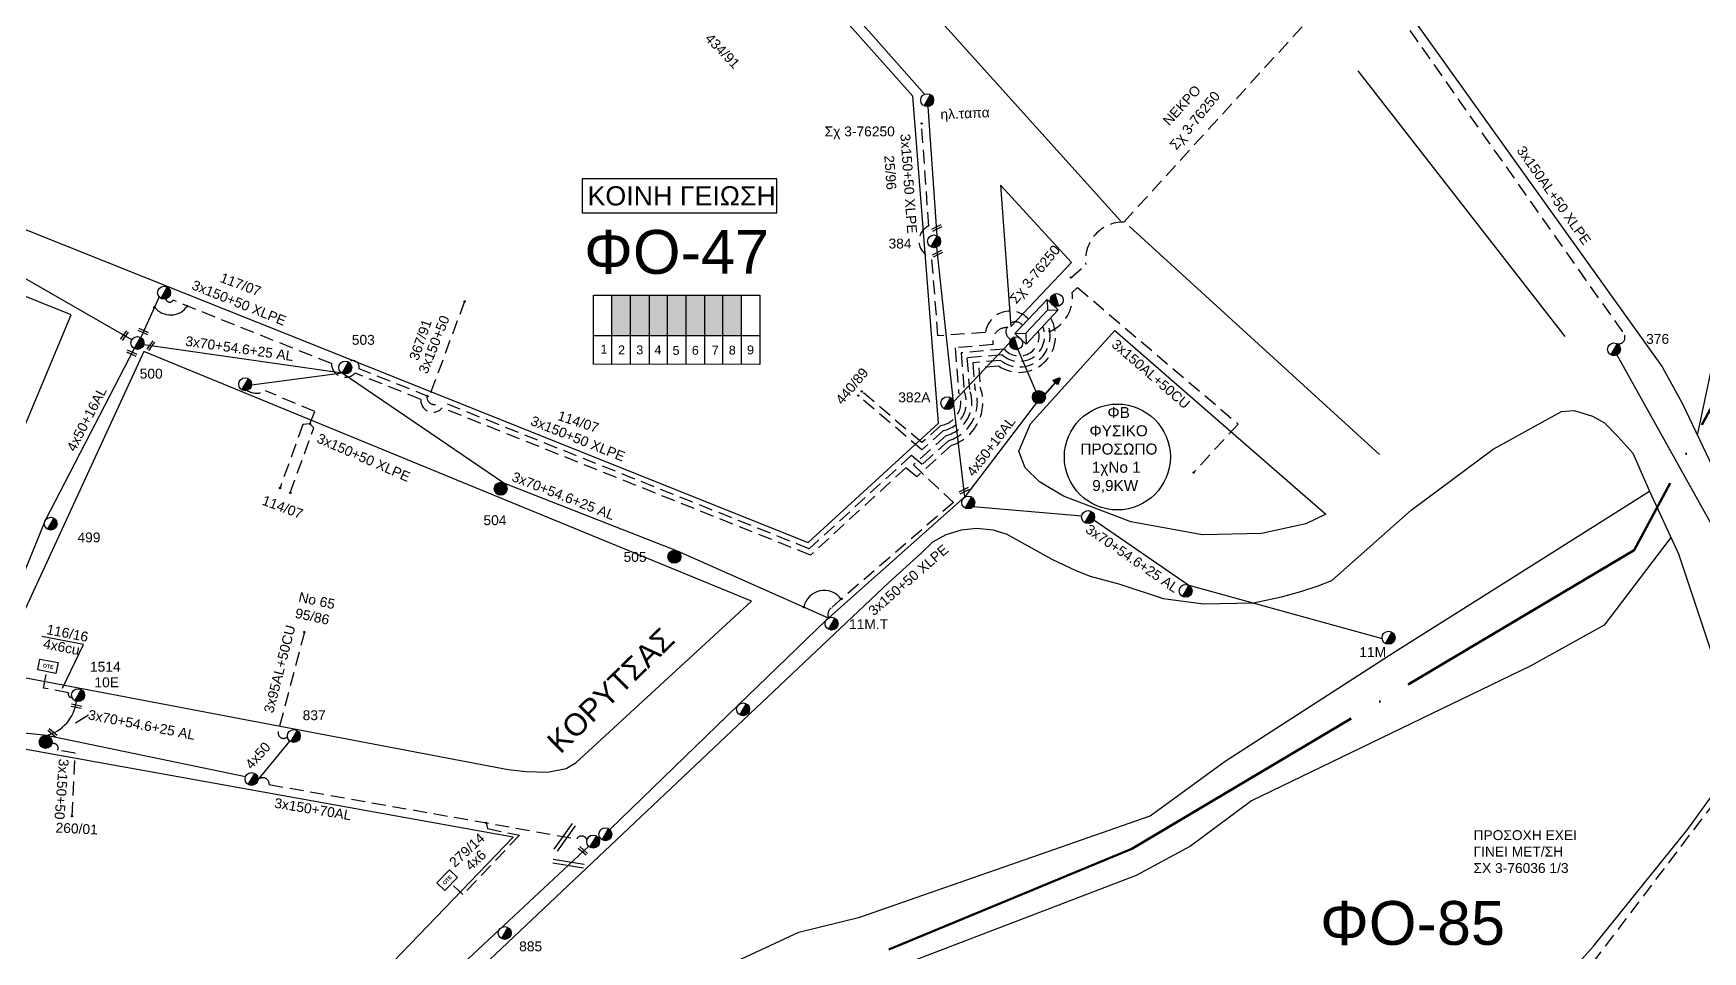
# Model space of a CAD drawing. Header units: millimetres. Extents: x 1020 to 3238, y 796 to 1818.
# Drawn here: x 2465.3 to 2769.9, y 1476.2 to 1643.8 of the extents above; entities that cross this region are included whole.
import ezdxf
from ezdxf.enums import TextEntityAlignment as Align

# ---------------------------------------------------------------- set-up
doc = ezdxf.new("R2010")
doc.units = ezdxf.units.MM
doc.linetypes.add('ACAD_ISO04W100', pattern=[30, 24, -3, 0, -3])
doc.linetypes.add('DASHED', pattern=[19.05, 12.7, -6.35])
for name, color, linetype, lineweight in [('3x150+50', 7, 'Continuous', 30), ('3x150+50 XLPE', 7, 'SYN_LINE', 30), ('3x150+70AL', 7, 'DASHED', 30), ('3x150AL+50CU', 7, 'Continuous', 30), ('3x70+54.6+25 AL', 7, 'SYN_LINE', 30), ('3x95AL+50CU', 7, 'Continuous', 30), ('4x120+25 AL', 7, 'SYN_LINE', 30), ('4x50', 7, 'Continuous', 30), ('4x50+16AL', 7, 'Continuous', 30), ('4x6', 7, 'SYN_LINE', 30), ('Υπόβαθρο ΔΕΗ', 7, 'Continuous', 30)]:
    doc.layers.add(name, color=color, linetype=linetype, lineweight=lineweight)
for name, color, linetype in [('Pillar OTE', 7, 'Continuous'), ('text οδών', 7, 'Continuous'), ('text_kalodion', 7, 'Continuous'), ('Άγνωστα', 7, 'Continuous'), ('ΑΓΝΩΣΤΟ ΕΝΑΕΡΙΟ ΚΑΛΩΔΙΟ', 7, 'Continuous'), ('Επίτονοι', 7, 'Continuous'), ('Επιγραφές - Σχήματα', 7, 'Continuous'), ('Καλώδια ΧΤ   3x150AL+50CU', 7, 'DASHED'), ('Καλώδια ΧΤ   3x150AL+50XLPE', 7, 'DASHED'), ('Μηχανική τομή', 7, 'Continuous'), ('ΝΕΚΡΟ', 7, 'DASHED'), ('Στύλος Ξύλινος', 7, 'Continuous'), ('Στύλος Ξύλινος @ 1', 7, 'Continuous'), ('Στύλος ΦΜ', 7, 'Continuous'), ('Στύλος ΦΜ @ 1', 7, 'Continuous'), ('Συνδέσεις', 7, 'Continuous'), ('Συνεστραμμένα ΧΤ   3x70+54.6+25 AL', 7, 'SYN_LINE'), ('Τομή', 7, 'Continuous'), ('Υποσταθμός εναέριος 2 στύλων', 7, 'Continuous'), ('Υποσταθμός πόλεως', 7, 'Continuous'), ('Υπόγεια καλώδια Παροχών ΧΤ   4x50AL', 7, 'DASHED'), ('Υπόγεια καλώδια Παροχών ΧΤ   4x6', 7, 'DASHED')]:
    doc.layers.add(name, color=color, linetype=linetype)
doc.styles.add('arial', font='arial.ttf')
doc.styles.get("Standard").update_dxf_attribs({"font": 'arial.ttf'})
doc.linetypes.add('PRANES_1r', pattern='A,0.5,[137,SPECLINE.shx,S=1,R=180,X=0,Y=0],0.5', length=1)
doc.linetypes.add('SYN_LINE', pattern='A,0.5,-0.0001,["/\\/\\/\\/",Standard,S=0.1,R=0,X=0,Y=-0.05],-0.25', length=0.7501)
doc.dimstyles.new('ISO-25', dxfattribs={"dimtxt": 2.5, "dimasz": 2.5, "dimexe": 1.25, "dimexo": 0.625, "dimtad": 1, "dimtxsty": 'Standard', "dimcen": 2.5, "dimadec": 0, "dimazin": 0, "dimtfac": 1, "dimtmove": 0, "dimatfit": 3, "dimfxl": 1, "dimarcsym": 0})

# ---------------------------------------------------------------- blocks, each defined once
blk = doc.blocks.new('ΥΠΑΡΧΩΝ ΤΣΙΜΕΝΤΕΝΙΟΣ ΣΤΥΛΟΣ')
at = {"layer": 'Στύλος ΦΜ'}
blk.add_hatch(color=7, dxfattribs=at).paths.add_polyline_path([(-1.29, -2.28, 0.574793), (2.62, 0, 0.268822), (1.3, 2.27)])
at = {"layer": 'Στύλος ΦΜ', "color": 7}
blk.add_line((-1.29, -2.28), (1.3, 2.27), dxfattribs=at)
blk.add_circle((0, 0), 2.62, dxfattribs=at)
at = {"layer": 'Στύλος ΦΜ', "flags": 4}
for tag, p in [('ΤΥΠΟΣ', (-4.91, 3.03)), ('ΑΡΙΘΜΟΣ', (-4.68, 8.05))]:
    blk.add_attdef(tag, p, '', height=4, dxfattribs=at)
blk = doc.blocks.new('ΥΠΑΡΧΩΝ ΞΥΛΙΝΟΣ ΣΤΥΛΟΣ')
at = {"layer": 'Στύλος Ξύλινος'}
h = blk.add_hatch(color=7, dxfattribs=at)
h.paths.add_polyline_path([(-2.62, 0, 0.270008), (-1.29, -2.28), (1.3, 2.27, 0.576266)])
h.paths.add_polyline_path([(-1.29, -2.28, 0.574793), (2.62, 0, 0.268822), (1.3, 2.27)])
at = {"layer": 'Στύλος Ξύλινος', "color": 7}
blk.add_line((-1.29, -2.28), (1.3, 2.27), dxfattribs=at)
blk.add_circle((0, 0), 2.62, dxfattribs=at)
at = {"layer": 'Στύλος Ξύλινος', "flags": 4}
for tag, p in [('ΑΡΙΘΜΟΣ', (-4.91, 8.6)), ('ΤΥΠΟΣ', (-4.85, 3.39))]:
    blk.add_attdef(tag, p, '', height=4, dxfattribs=at)
blk = doc.blocks.new('ΥΠΟΣΤΑΘΜΟΣ ΕΝΑΕΡΙΟΣ ΕΠΙ 2 ΣΤΥΛΩΝ')
at = {"layer": 'Υποσταθμός εναέριος 2 στύλων', "linetype": 'Continuous'}
for points in [[(-11.97, -2.11, 0.574793), (-8.45, -0.07, 0.268822), (-9.64, 1.98)], [(9.68, -2.15, 0.574793), (13.19, -0.1, 0.268822), (12.01, 1.95)]]:
    blk.add_hatch(color=256, dxfattribs=at).paths.add_polyline_path(points)
for p, q in [((-11.97, -2.11), (-9.64, 1.98)), ((9.68, -2.15), (12.01, 1.95))]:
    blk.add_line(p, q, dxfattribs=at)
for centre in [(-10.81, -0.07), (10.84, -0.1)]:
    blk.add_circle(centre, 2.36, dxfattribs=at)
at = {"layer": 'Υποσταθμός πόλεως', "linetype": 'Continuous', "ltscale": 40}
blk.add_lwpolyline([(-8.57, 2.82), (8.57, 2.82), (8.57, -2.82), (-8.57, -2.82)], close=True, dxfattribs=at)
for points in [[(-5.75, 0), (-8.57, 2.82)], [(-8.57, -2.82), (-5.75, 0)], [(-5.75, 0), (5.75, 0)], [(5.75, 0), (8.57, 2.82)], [(8.57, -2.82), (5.75, 0)]]:
    blk.add_lwpolyline(points, dxfattribs=at)
at = {"layer": 'Υποσταθμός εναέριος 2 στύλων', "ltscale": 40, "flags": 1}
for tag, p in [('ΜΕΤΑΣΧΗΜΑΤΙΣΜΟΣ', (14.09, 2.51)), ('ΙΣΧΥΣ', (14.07, -0.28)), ('ΑΡΙΘΜΟΣ', (14.19, -3))]:
    blk.add_attdef(tag, p, '', height=1.8, dxfattribs=at)
blk = doc.blocks.new('_ΣΥΝΔΕΣΗ')
at = {"layer": 'Συνδέσεις', "linetype": 'SYN_LINE', "ltscale": 40}
blk.add_hatch(color=256, dxfattribs=at).paths.add_polyline_path([(0.5, 0, 1), (-0.5, 0, 1)])
at = {"layer": 'Συνδέσεις'}
blk.add_circle((0, 0), 0.5, dxfattribs=at)
blk = doc.blocks.new('ΕΠΙΤΟΝΟΣ')
at = {"layer": 'Επίτονοι', "lineweight": 40, "ltscale": 40}
blk.add_hatch(color=256, dxfattribs=at).paths.add_polyline_path([(-1.13, 6.47), (0, 9.1), (1.13, 6.47)])
for p, q in [((-1.13, 6.47), (0, 9.1)), ((0, 9.1), (1.13, 6.47)), ((1.13, 6.47), (-1.13, 6.47)), ((-1.13, 6.47), (0, 6.47)), ((0, 6.47), (0, 0))]:
    blk.add_line(p, q, dxfattribs=at)
blk = doc.blocks.new('ΜΗΧΑΝΙΚΗ ΤΟΜΗ')
at = {"layer": 'Μηχανική τομή', "ltscale": 40}
for p, q in [((-1.9, 0.8), (5.7, 0.8)), ((-1.9, -0.8), (5.7, -0.8))]:
    blk.add_line(p, q, dxfattribs=at)
blk = doc.blocks.new('ΤΟΜΗ')
at = {"layer": 'Τομή', "ltscale": 40}
for p, q in [((-5.7, 0), (17.1, 0)), ((-5.7, -2.8), (17.1, -2.8))]:
    blk.add_line(p, q, dxfattribs=at)
blk = doc.blocks.new('A$C01BB34F8')
at = {"layer": 'Άγνωστα', "color": 7}
note = blk.add_mtext_dynamic_manual_height_columns('ηλ.ταπα\\P', width=1.8, gutter_width=12.5, heights=[0.0453, 0], dxfattribs=dict(at, insert=(0.37, 2.43), char_height=1.8, attachment_point=1, rotation=2.4309))
for column, words in zip(note.columns.linked_columns, ['\\P']):
    column.text = words
blk = doc.blocks.new('PILLAR ΟΤΕ')
at = {"layer": 'Pillar OTE', "ltscale": 40}
blk.add_lwpolyline([(-3.31, 2.02), (3.39, 2.02), (3.39, -1.99), (-3.31, -1.99)], close=True, dxfattribs=at)
at = {"layer": 'Pillar OTE', "insert": (-1.81, 0.71), "char_height": 1.3575, "width": 109.961, "attachment_point": 1}
blk.add_mtext('{\\fArial|b1|i0|c161|p34;OTE}', dxfattribs=at)

msp = doc.modelspace()

# ---------------------------------------------------------------- hatches: boundary and pattern name
at = {"layer": 'Καλώδια ΧΤ   3x150AL+50CU', "linetype": 'DASHED', "lineweight": -3, "ltscale": 0.2}
h = msp.add_hatch(color=30, dxfattribs=at)
h.dxf.hatch_style = 1
h.paths.add_polyline_path([(2574.27, 1596.06), (2570.83, 1596.06), (2570.83, 1588.7), (2574.27, 1588.7)])
h = msp.add_hatch(color=1, dxfattribs=at)
h.dxf.hatch_style = 1
h.paths.add_polyline_path([(2574.27, 1588.7), (2577.71, 1588.69), (2577.71, 1596.06), (2574.27, 1596.06)])
h = msp.add_hatch(color=5, dxfattribs=at)
h.dxf.hatch_style = 1
h.paths.add_polyline_path([(2581.01, 1596.06), (2577.71, 1596.06), (2577.71, 1588.69), (2581, 1588.69)])
h = msp.add_hatch(color=85, dxfattribs=at)
h.dxf.hatch_style = 1
h.paths.add_polyline_path([(2581, 1588.69), (2584.39, 1588.69), (2584.39, 1596.06), (2581.01, 1596.06)])
h = msp.add_hatch(color=6, dxfattribs=at)
h.dxf.hatch_style = 1
h.paths.add_polyline_path([(2584.39, 1588.69), (2587.79, 1588.68), (2587.79, 1596.06), (2584.39, 1596.06)])
h = msp.add_hatch(color=133, dxfattribs=at)
h.dxf.hatch_style = 1
h.paths.add_polyline_path([(2587.73, 1588.69), (2591.12, 1588.68), (2591.12, 1596.06), (2587.73, 1596.06)])
h = msp.add_hatch(color=173, dxfattribs=at)
h.dxf.hatch_style = 1
h.paths.add_polyline_path([(2591.06, 1588.69), (2594.46, 1588.69), (2594.46, 1596.06), (2591.07, 1596.06)])

# ---------------------------------------------------------------- linework, layer by layer
at = {"lineweight": -3, "ltscale": 0.2}
msp.add_circle((2663.08, 1566.5), 9.67, dxfattribs=at)
at = {"layer": '3x150+50', "color": 1, "linetype": 'DASHED', "lineweight": -3, "ltscale": 0.2}
msp.add_lwpolyline([(2472.35, 1500.95), (2472.9, 1512.46), (2469.76, 1513.02, 0.623213), (2468.67, 1514.19, -14.316888)], format="xyb", dxfattribs=at)
at = {"layer": '3x150+50 XLPE', "color": 30, "linetype": 'DASHED', "lineweight": -3, "ltscale": 0.2}
for points in [[(2716.99, 1651.48, -0.269058), (2714.23, 1647.45), (2755.49, 1588.97, -0.68838), (2754.28, 1587.16, -1.344484)], [(2643.63, 1587.93, -1.212825), (2645.8, 1590.52, 12.432422)]]:
    msp.add_lwpolyline(points, format="xyb", dxfattribs=at)
at = {"layer": '3x150+50 XLPE', "color": 173, "linetype": 'DASHED', "lineweight": -3, "ltscale": 0.2}
msp.add_lwpolyline([(2646.88, 1591.66, 0.632681), (2639.01, 1589.23, 1.154151), (2639.01, 1589.23), (2630.35, 1588.61), (2629.22, 1603, -0.733629), (2628.67, 1608.64), (2627.35, 1627.36)], format="xyb", dxfattribs=at)
at = {"layer": '3x150+50 XLPE', "color": 85, "linetype": 'DASHED', "lineweight": -3, "ltscale": 0.2}
for points in [[(2543.98, 1594.89), (2537.47, 1577.5), (2524.72, 1582.6, 0.695558), (2522.79, 1583.85)], [(2650.2, 1591.09, -0.798367), (2641.76, 1584.12), (2636.72, 1583.68), (2637.07, 1579.05, -0.434794), (2632.32, 1569.52), (2627.45, 1565.15), (2625.5, 1566.81), (2606.86, 1549.75), (2539.64, 1576.63, -0.774102), (2537.1, 1577.65)], [(2515.75, 1572.55), (2516.62, 1574.81), (2507.65, 1578.57, -0.270203), (2504.31, 1578.65, -16.525525)]]:
    msp.add_lwpolyline(points, format="xyb", dxfattribs=at)
at = {"layer": '3x150+50 XLPE', "color": 133, "linetype": 'DASHED', "lineweight": -3, "ltscale": 0.2}
msp.add_lwpolyline([(2649.46, 1590.3, -0.798676), (2642.08, 1585.15), (2635.64, 1584.59), (2636.08, 1578.82, -0.451681), (2631.83, 1570.42), (2625.88, 1565.08), (2633.15, 1558.19), (2610.84, 1538.96, 0.314459), (2610.37, 1537.11, 4.28013)], format="xyb", dxfattribs=at)
at = {"layer": '3x150+50 XLPE', "color": 85, "linetype": 'DASHED', "lineweight": -3, "ltscale": 0.2}
msp.add_lwpolyline([(2512.15, 1559.94), (2516.44, 1571.83), (2515.75, 1572.55), (2514.44, 1572.42), (2510.3, 1560.84)], dxfattribs=at)
at = {"layer": '3x150+70AL', "color": 1, "linetype": 'DASHED', "lineweight": -3, "ltscale": 0.2}
msp.add_lwpolyline([(2506.25, 1507.51, -0.760456), (2508.31, 1506.71), (2564.45, 1496.82, -0.65941), (2566.29, 1496.62, -0.296997)], format="xyb", dxfattribs=at)
at = {"layer": '3x150AL+50CU', "color": 133, "linetype": 'DASHED', "lineweight": -3, "ltscale": 0.2}
msp.add_lwpolyline([(2650.74, 1589.42, 0.336066), (2654.83, 1596.51), (2655.8, 1597.44), (2685.12, 1572.52), (2676.98, 1563.66)], format="xyb", dxfattribs=at)
at = {"layer": '3x150AL+50CU', "color": 5, "linetype": 'DASHED', "lineweight": -3, "ltscale": 0.2}
msp.add_lwpolyline([(2650.92, 1591.86, -0.795743), (2641.47, 1583.09), (2637.79, 1582.77), (2638.06, 1579.26, -0.421258), (2632.83, 1568.63), (2626.47, 1562.91), (2624.47, 1564.51), (2607.08, 1548.59), (2539.88, 1575.46, -0.733984), (2535.99, 1577.02), (2523.99, 1581.81, -0.668004), (2519.68, 1583.54), (2490.77, 1595.1, -0.665503), (2489.44, 1595.34)], format="xyb", dxfattribs=at)
at = {"layer": '3x150AL+50CU', "color": 30, "linetype": 'DASHED', "lineweight": -3, "ltscale": 0.2}
msp.add_lwpolyline([(2642.88, 1590.1, 0.497284), (2640.41, 1587.01), (2633.5, 1586.41), (2634.11, 1578.34, -0.503466), (2630.89, 1572.27), (2627.4, 1569.13), (2616.44, 1578.46)], format="xyb", dxfattribs=at)
at = {"layer": '3x150AL+50CU', "color": 6, "linetype": 'DASHED', "lineweight": -3, "ltscale": 0.2}
msp.add_lwpolyline([(2648.69, 1589.47, -0.792127), (2642.46, 1586.19), (2634.57, 1585.5), (2635.1, 1578.59, -0.473558), (2631.35, 1571.33), (2627.42, 1567.8), (2615.79, 1577.7)], format="xyb", dxfattribs=at)
at = {"layer": '3x70+54.6+25 AL', "color": 5, "linetype": 'SYN_LINE', "lineweight": -3, "ltscale": 10}
msp.add_lwpolyline([(2488.24, 1595.73), (2484.87, 1588.33)], dxfattribs=at)
at = {"layer": '3x70+54.6+25 AL', "color": 30, "linetype": 'SYN_LINE', "lineweight": -3, "ltscale": 20}
msp.add_lwpolyline([(2790.45, 1516.97), (2776.36, 1545.46), (2754.27, 1585.11)], dxfattribs=at)
at = {"layer": '3x70+54.6+25 AL', "color": 133, "linetype": 'SYN_LINE', "lineweight": -3, "ltscale": 20}
msp.add_lwpolyline([(2504.86, 1444.17), (2536.14, 1467), (2550.25, 1480.18), (2566.62, 1495.46)], dxfattribs=at)
at = {"layer": '3x95AL+50CU', "color": 1, "linetype": 'DASHED', "lineweight": -3, "ltscale": 0.2}
msp.add_lwpolyline([(2514.75, 1534.55), (2509.97, 1516.4, 0.773924), (2511.65, 1515.46, 1.354712)], format="xyb", dxfattribs=at)
at = {"layer": '4x120+25 AL', "color": 30, "linetype": 'SYN_LINE', "lineweight": -3, "ltscale": 20}
for points in [[(2627.88, 1632.69), (2608.39, 1654.86), (2586.73, 1678.73), (2565.22, 1702.18), (2540.95, 1728.73), (2518.91, 1753.25), (2498.42, 1776.05), (2476.88, 1802.27)], [(2630.23, 1606.87), (2628.55, 1630.46)], [(2635.26, 1559.2), (2633.2, 1576.59), (2630.15, 1604.78)], [(2643.42, 1587.31), (2633.2, 1576.59)]]:
    msp.add_lwpolyline(points, dxfattribs=at)
at = {"layer": '4x120+25 AL', "color": 133, "linetype": 'SYN_LINE', "lineweight": -3, "ltscale": 20}
for points in [[(2483.27, 1587.91), (2460.8, 1600.77), (2425.69, 1614.75), (2394.35, 1624.55)], [(2610.37, 1537.11), (2582.85, 1549.32), (2551.14, 1561.73), (2521.62, 1581.8), (2485.42, 1586.98)]]:
    msp.add_lwpolyline(points, dxfattribs=at)
at = {"layer": '4x120+25 AL', "color": 85, "linetype": 'SYN_LINE', "lineweight": -3, "ltscale": 20}
msp.add_lwpolyline([(2521.62, 1581.8), (2505.1, 1579.58)], dxfattribs=at)
at = {"layer": '4x120+25 AL', "color": 7, "linetype": 'SYN_LINE', "lineweight": -3, "ltscale": 20}
for points in [[(2636.79, 1557.45), (2656.58, 1555.75)], [(2658.79, 1555.01), (2676.13, 1543.09), (2711.39, 1533.38)]]:
    msp.add_lwpolyline(points, dxfattribs=at)
at = {"layer": '4x50', "color": 1, "linetype": 'Continuous', "lineweight": -3, "ltscale": 0.2}
msp.add_lwpolyline([(2506.25, 1507.51), (2512.08, 1514.67)], dxfattribs=at)
at = {"layer": '4x50+16AL', "color": 5, "linetype": 'Continuous', "lineweight": -3, "ltscale": 0.2}
msp.add_lwpolyline([(2483.7, 1586.28), (2467.44, 1554.94), (2452.54, 1518.32)], dxfattribs=at)
at = {"layer": '4x50+16AL', "color": 1, "linetype": 'Continuous', "lineweight": -3, "ltscale": 0.2}
for points in [[(2644.94, 1586.13), (2648.19, 1578.46)], [(2648.29, 1576.34), (2635.26, 1559.2), (2609.97, 1536.74), (2593.87, 1521.19), (2570.47, 1498.53)]]:
    msp.add_lwpolyline(points, dxfattribs=at)
at = {"layer": '4x6', "color": 1, "linetype": 'DASHED', "lineweight": -3, "ltscale": 0.2}
msp.add_lwpolyline([(2547.88, 1499.74), (2548.14, 1498.68), (2554.01, 1497.47), (2543.66, 1486.63), (2541.94, 1488.27)], dxfattribs=at)
at = {"layer": 'Pillar OTE', "lineweight": -3, "ltscale": 40}
for points in [[(2567.5, 1583.42), (2567.5, 1596.06), (2597.83, 1596.06), (2597.83, 1583.39), (2567.5, 1583.42)], [(2570.83, 1583.42), (2570.83, 1596.06)], [(2574.27, 1583.42), (2574.27, 1596.06)], [(2577.71, 1583.41), (2577.71, 1596.06)], [(2581, 1583.41), (2581.01, 1596.06)], [(2584.39, 1583.41), (2584.39, 1596.06)], [(2587.79, 1583.4), (2587.79, 1596.06)], [(2591.12, 1583.4), (2591.12, 1596.06)], [(2594.51, 1583.4), (2594.51, 1596.06)], [(2567.5, 1588.7), (2597.83, 1588.67)]]:
    msp.add_lwpolyline(points, dxfattribs=at)
at = {"layer": 'ΑΓΝΩΣΤΟ ΕΝΑΕΡΙΟ ΚΑΛΩΔΙΟ', "color": 1, "linetype": 'Continuous', "lineweight": -3, "ltscale": 0.2}
msp.add_lwpolyline([(2503.98, 1508.12), (2467.69, 1515.68), (2453.84, 1517.12)], dxfattribs=at)
at = {"layer": 'Επιγραφές - Σχήματα', "color": 190, "lineweight": -3}
msp.add_lwpolyline([(2565.45, 1611.08), (2600.96, 1611.08), (2600.96, 1617.26), (2565.45, 1617.26)], close=True, dxfattribs=at)
at = {"layer": 'Καλώδια ΧΤ   3x150AL+50XLPE', "color": 30, "linetype": 'DASHED', "lineweight": -3, "ltscale": 0.2}
msp.add_lwpolyline([(2734.61, 1456.99, -0.407229), (2740.61, 1462.07), (2778.31, 1511.68), (2789.31, 1516.7, -0.6404), (2790.26, 1516.87)], format="xyb", dxfattribs=at)
at = {"layer": 'ΝΕΚΡΟ', "color": 251, "linetype": 'DASHED', "lineweight": -3, "ltscale": 0.2}
msp.add_lwpolyline([(2654.63, 1599.23), (2657.32, 1601.63, -0.451973), (2664.27, 1609.37), (2705.09, 1654.12)], format="xyb", dxfattribs=at)
at = {"layer": 'Συνεστραμμένα ΧΤ   3x70+54.6+25 AL', "color": 1, "linetype": 'SYN_LINE', "ltscale": 10}
msp.add_arc((2465.81, 1522.83), 7.4, 284.6906, 352.7471, dxfattribs=at)
at = {"layer": 'Υπόβαθρο ΔΕΗ', "color": 1, "linetype": 'ACAD_ISO04W100', "lineweight": 50, "ltscale": 2}
msp.add_lwpolyline([(2897.66, 1801.46), (2899.37, 1753.84), (2811.49, 1635.31), (2792.55, 1614.57), (2757.37, 1549.51), (2665.72, 1495.01), (2560.71, 1451.54), (2481.37, 1390.44), (2388.44, 1347.03), (2262.24, 1330.19), (2197.17, 1327.65), (2179.45, 1318.84), (2139.09, 1283.92), (2119.89, 1261.32), (2078.79, 1160.44), (2035.44, 1084.11), (1936.96, 1112.27), (1734.05, 1208.64), (1538.56, 1301.42), (1499.15, 1214.88), (1220.66, 1365.27), (1101.95, 1134.49), (1047.96, 1156.8)], dxfattribs=at)
at = {"layer": 'Υπόβαθρο ΔΕΗ', "linetype": 'PRANES_1r', "lineweight": -3, "ltscale": 0.2}
for points in [[(2768.93, 1570.47), (2772.11, 1585.36), (2775.85, 1594.65), (2781.49, 1608.66), (2790.53, 1624.8), (2800.8, 1636.43), (2815.09, 1650.42), (2835.19, 1670.1), (2843.32, 1684.69), (2868.09, 1718.86), (2883.95, 1737.27), (2894.81, 1753.21), (2895.62, 1757.94), (2895.08, 1765.12), (2894.1, 1772.94), (2892.25, 1785.32), (2891.96, 1793.75), (2891.69, 1801.46)], [(2456.93, 1385.69), (2476.49, 1395.33), (2511.28, 1414.33), (2520.11, 1422.39), (2535.14, 1438.42), (2550.67, 1450.29), (2558.51, 1454.47), (2573.2, 1462.3), (2587.55, 1471.69), (2604.95, 1479.8), (2616.07, 1482.54), (2628.96, 1487.04), (2651.46, 1494.89), (2669.04, 1501.02), (2682.75, 1511.02), (2713.57, 1530.86), (2729.01, 1540.63), (2760.18, 1560.25)], [(2764.09, 1551.81), (2751.88, 1535.78), (2738.52, 1528.37), (2687.53, 1503.78), (2676.44, 1495.49), (2666.51, 1490.12), (2607.06, 1467.37), (2587.63, 1460.47), (2575.14, 1453.56), (2562.1, 1446.35), (2552.29, 1440.39), (2548.52, 1438.1), (2545.78, 1435), (2541.76, 1431.45), (2539.08, 1429.07), (2532.15, 1422.52), (2526.2, 1417.92), (2517.61, 1410.41), (2508.97, 1403.93), (2493.56, 1393.5), (2487.34, 1389.28), (2465.29, 1376.38)]]:
    msp.add_lwpolyline(points, dxfattribs=at)
at = {"layer": 'Υπόβαθρο ΔΕΗ', "color": 7, "lineweight": -3}
for points in [[(2857.6, 1799.09), (2775.2, 1711.07), (2716.34, 1647.42), (2762.48, 1582.94), (2766.22, 1576.2), (2771.72, 1564.58), (2773.62, 1559.58), (2773.95, 1558.83), (2774.28, 1558.38), (2774.97, 1558.1), (2775.3, 1558.28), (2854.2, 1640.69), (2858.63, 1645.08), (2986.7, 1797.46)], [(2310.84, 1646.9), (2278.73, 1587.97), (2372.19, 1554.31), (2402.82, 1544.41), (2446.25, 1530.53), (2472.17, 1592.47), (2424.33, 1611.66), (2406.81, 1618.33), (2388.14, 1625.01), (2359.46, 1635.88), (2326.41, 1658.46), (2299.72, 1673.17), (2282.81, 1680.83), (2276.09, 1683.28), (2266.98, 1686.51), (2217.57, 1709.33), (2103.45, 1765.61), (2103.45, 1765.61), (2035.53, 1677.3), (2060.34, 1670.76), (2264.84, 1594.23), (2298.07, 1653.13)], [(2536.27, 1674.44), (2561.98, 1703.22), (2517.76, 1751.52), (2405.53, 1631.34), (2606.65, 1550.91), (2630.45, 1572.7), (2625.78, 1632.37), (2568.97, 1696.11), (2542.85, 1666.72)], [(2701.35, 1650.68), (2650.37, 1702.9), (2613.9, 1750.28), (2613.39, 1750.8), (2612.91, 1750.95), (2612.16, 1750.92), (2611.55, 1750.77), (2579.25, 1703.42), (2663.67, 1609.62)], [(2706.97, 1636.99), (2744.72, 1588.52)], [(2641.74, 1616.11), (2643.66, 1590.29), (2654.69, 1601.98), (2641.74, 1616.11)], [(2710.88, 1566.93), (2665.29, 1608.54)], [(2534.14, 1461.19), (2621.37, 1543.59), (2627.18, 1548.85), (2629.38, 1551.02), (2631.87, 1552.35), (2634.64, 1553.21), (2637.35, 1553.54), (2640.44, 1553.18), (2642.93, 1552.42), (2651.12, 1547.84), (2655.5, 1545.77), (2658.09, 1544.73), (2663.51, 1543.3), (2671.41, 1540.7), (2678.8, 1539.68), (2687.93, 1539.9), (2693, 1540.98), (2696.55, 1541.93), (2699.74, 1543.01), (2702.2, 1543.95), (2716.71, 1556.81), (2731.63, 1567.92), (2740.62, 1572.87), (2744.1, 1574.8), (2746.46, 1574.98), (2749.76, 1573.96), (2751.98, 1572.71), (2754.37, 1570.26), (2757.16, 1567.19), (2760.18, 1560.25), (2765.49, 1548.8), (2777.44, 1512.79)], [(2474.46, 1532.26), (2466.83, 1533.76)], [(2456.84, 1424.22), (2466.31, 1424.81), (2478.22, 1427.75), (2481.2, 1429.04), (2485.61, 1431.31), (2491.52, 1435.27), (2498.46, 1440.84), (2501.25, 1443.5), (2552.84, 1497.15), (2455.47, 1514.66)], [(2704.72, 1431.36), (2730.71, 1455.75), (2749.93, 1477.21), (2767.2, 1498.61), (2777.44, 1512.79)]]:
    msp.add_lwpolyline(points, dxfattribs=at)
for points in [[(2701.11, 1556.06), (2697.44, 1554.33), (2689.37, 1552.52), (2678.62, 1552.27), (2665.55, 1554.64), (2653.28, 1559.35), (2648.87, 1561.99), (2646.23, 1564.52), (2645.09, 1567.59), (2647.21, 1572.56), (2662.59, 1589.56)], [(2485.44, 1585.75), (2458.47, 1527.26), (2551.94, 1509.5), (2555.2, 1509.12), (2559.11, 1508.96), (2562.48, 1509.66), (2564.32, 1510.75), (2596.35, 1540.2)]]:
    msp.add_lwpolyline(points, close=True, dxfattribs=at)
at = {"layer": 'Υπόβαθρο ΔΕΗ', "lineweight": -3}
for centre, radius, start, end in [((2490.32, 1596.16), 3.74, 218.2922, 325.6018), ((2609.61, 1538.29), 3.85, 36.4248, 167.577)]:
    msp.add_arc(centre, radius, start, end, dxfattribs=at)
at = {"layer": 'Υπόγεια καλώδια Παροχών ΧΤ   4x6', "color": 1, "linetype": 'DASHED', "lineweight": -3, "ltscale": 0.2}
msp.add_lwpolyline([(2472.35, 1522.62, -0.588995), (2471.71, 1523.46), (2467.14, 1524.33), (2467.7, 1527.29)], format="xyb", dxfattribs=at)

# ---------------------------------------------------------------- block references
at = {"layer": '4x50', "color": 5, "linetype": 'Continuous', "lineweight": -3, "ltscale": 0.2}
msp.add_blockref('A$C01BB34F8', (2616.09, 1626.89), dxfattribs=at)
at = {"layer": 'Pillar OTE', "xscale": 0.5, "yscale": 0.5, "zscale": 0.5}
for p, rotation in [((2467.93, 1528.3), 349), ((2540.78, 1489.25), 46)]:
    msp.add_blockref('PILLAR ΟΤΕ', p, dxfattribs=dict(at, rotation=rotation))
at = {"layer": 'Επίτονοι', "lineweight": -3, "xscale": 0.449999999999818, "yscale": 0.449999999999818, "zscale": 0.449999999999818, "rotation": 318.0548903740142}
msp.add_blockref('ΕΠΙΤΟΝΟΣ', (2649.82, 1577.93), dxfattribs=at)
at = {"layer": 'Μηχανική τομή', "lineweight": -3}
for p, xscale, yscale, zscale, rotation in [((2629.73, 1608.09), 0.2499999999999676, 0.2499999999999676, 0.2499999999999676, 26.56449752990195), ((2629.88, 1603.45), 0.2499999999999676, 0.2499999999999676, 0.2499999999999676, 26.56449752990195), ((2484.87, 1589.64), 0.2499999999999677, 0.2499999999999677, 0.2499999999999677, 335.5582107174905), ((2481.64, 1588.25), 0.2499999999999677, 0.2499999999999677, 0.2499999999999677, 53.94283530958715), ((2486.47, 1586.43), 0.2499999999999677, 0.2499999999999677, 0.2499999999999677, 53.94283530958715), ((2482.78, 1585.7), 0.2499999999999677, 0.2499999999999677, 0.2499999999999677, 335.5582107174905), ((2634.73, 1560.16), 0.2499999999999676, 0.2499999999999676, 0.2499999999999676, 26.56449752990195), ((2472.67, 1521.14), 0.2499999999999677, 0.2499999999999677, 0.2499999999999677, 348.3852102034406), ((2468.41, 1516.5), 0.2499999999999677, 0.2499999999999677, 0.2499999999999677, 318.7364036934031), ((2565.21, 1494.96), 0.2499999999999677, 0.2499999999999677, 0.2499999999999677, 318.7364036934031)]:
    msp.add_blockref('ΜΗΧΑΝΙΚΗ ΤΟΜΗ', p, dxfattribs=dict(at, xscale=xscale, yscale=yscale, zscale=zscale, rotation=rotation))
at = {"layer": 'Στύλος Ξύλινος @ 1', "lineweight": -3, "ltscale": 40, "xscale": 0.4499999999997463, "yscale": 0.4499999999997463, "zscale": 0.4499999999997463}
for p in [(2648.76, 1577.43), (2467.53, 1514.51)]:
    msp.add_blockref('ΥΠΑΡΧΩΝ ΞΥΛΙΝΟΣ ΣΤΥΛΟΣ', p, dxfattribs=at)
at = {"layer": 'Στύλος Ξύλινος @ 1', "lineweight": -3, "ltscale": 40}
ref = msp.add_blockref('ΥΠΑΡΧΩΝ ΞΥΛΙΝΟΣ ΣΤΥΛΟΣ', (2550.55, 1560.7), dxfattribs=dict(at, xscale=0.4499999999997463, yscale=0.4499999999997463, zscale=0.4499999999997463))
ref.add_attrib('ΤΥΠΟΣ', '504', (2547.41, 1554.07), dxfattribs={"layer": 'Στύλος Ξύλινος', "height": 1.8, "flags": 4})
ref = msp.add_blockref('ΥΠΑΡΧΩΝ ΞΥΛΙΝΟΣ ΣΤΥΛΟΣ', (2582.26, 1548.3), dxfattribs=dict(at, xscale=0.4499999999997463, yscale=0.4499999999997463, zscale=0.4499999999997463))
ref.add_attrib('ΤΥΠΟΣ', '505', (2572.98, 1547.37), dxfattribs={"layer": 'Στύλος Ξύλινος', "height": 1.8, "flags": 4})
at = {"layer": 'Στύλος ΦΜ @ 1', "lineweight": -3, "ltscale": 40}
for p, xscale, yscale, zscale in [((2628.38, 1631.62), 0.450000000000137, 0.450000000000137, 0.450000000000137), ((2489.14, 1596.48), 0.4500000000001703, 0.4500000000001703, 0.4500000000001703), ((2503.93, 1579.77), 0.4500000000001703, 0.4500000000001703, 0.4500000000001703), ((2635.87, 1558.19), 0.4500000000003782, 0.4500000000003782, 0.4500000000003782), ((2657.74, 1555.53), 0.4500000000003782, 0.4500000000003782, 0.4500000000003782), ((2675.54, 1542.07), 0.4500000000003782, 0.4500000000003782, 0.4500000000003782), ((2594.79, 1520.45), 0.4500000000003782, 0.4500000000003782, 0.4500000000003782), ((2505.09, 1507.73), 0.4500000000001703, 0.4500000000001703, 0.4500000000001703), ((2569.66, 1497.66), 0.4500000000003782, 0.4500000000003782, 0.4500000000003782), ((2567.43, 1496.31), 0.4500000000003782, 0.4500000000003782, 0.4500000000003782)]:
    msp.add_blockref('ΥΠΑΡΧΩΝ ΤΣΙΜΕΝΤΕΝΙΟΣ ΣΤΥΛΟΣ', p, dxfattribs=dict(at, xscale=xscale, yscale=yscale, zscale=zscale))
ref = msp.add_blockref('ΥΠΑΡΧΩΝ ΤΣΙΜΕΝΤΕΝΙΟΣ ΣΤΥΛΟΣ', (2629.64, 1605.85), dxfattribs=dict(at, xscale=0.4500000000000933, yscale=0.4500000000000933, zscale=0.4500000000000933))
ref.add_attrib('ΤΥΠΟΣ', '384', (2621.33, 1604.55), dxfattribs={"layer": 'Στύλος ΦΜ', "height": 1.8, "flags": 4})
ref = msp.add_blockref('ΥΠΑΡΧΩΝ ΤΣΙΜΕΝΤΕΝΙΟΣ ΣΤΥΛΟΣ', (2484.28, 1587.31), dxfattribs=dict(at, xscale=0.4500000000003614, yscale=0.4500000000003614, zscale=0.4500000000003614))
ref.add_attrib('ΤΥΠΟΣ', '500', (2484.69, 1580.81), dxfattribs={"layer": 'Στύλος ΦΜ', "height": 1.8, "flags": 4})
ref = msp.add_blockref('ΥΠΑΡΧΩΝ ΤΣΙΜΕΝΤΕΝΙΟΣ ΣΤΥΛΟΣ', (2522.2, 1582.83), dxfattribs=dict(at, xscale=0.4500000000001703, yscale=0.4500000000001703, zscale=0.4500000000001703))
ref.add_attrib('ΤΥΠΟΣ', '503', (2523.39, 1586.98), dxfattribs={"layer": 'Στύλος ΦΜ', "height": 1.8, "flags": 4})
ref = msp.add_blockref('ΥΠΑΡΧΩΝ ΤΣΙΜΕΝΤΕΝΙΟΣ ΣΤΥΛΟΣ', (2753.69, 1586.14), dxfattribs=dict(at, xscale=0.4500000000003196, yscale=0.4500000000003196, zscale=0.4500000000003196))
ref.add_attrib('ΤΥΠΟΣ', '376', (2759.56, 1587.15), dxfattribs={"layer": 'Στύλος ΦΜ', "height": 1.8, "flags": 4})
ref = msp.add_blockref('ΥΠΑΡΧΩΝ ΤΣΙΜΕΝΤΕΝΙΟΣ ΣΤΥΛΟΣ', (2632.05, 1576.33), dxfattribs=dict(at, xscale=0.4500000000000933, yscale=0.4500000000000933, zscale=0.4500000000000933))
ref.add_attrib('ΤΥΠΟΣ', '382A', (2623.1, 1576.49), dxfattribs={"layer": 'Στύλος ΦΜ', "height": 1.8, "flags": 4})
ref = msp.add_blockref('ΥΠΑΡΧΩΝ ΤΣΙΜΕΝΤΕΝΙΟΣ ΣΤΥΛΟΣ', (2468.45, 1554.33), dxfattribs=dict(at, xscale=0.4500000000003614, yscale=0.4500000000003614, zscale=0.4500000000003614))
ref.add_attrib('ΤΥΠΟΣ', '499', (2473.34, 1550.92), dxfattribs={"layer": 'Στύλος ΦΜ', "height": 1.8, "flags": 4})
ref = msp.add_blockref('ΥΠΑΡΧΩΝ ΤΣΙΜΕΝΤΕΝΙΟΣ ΣΤΥΛΟΣ', (2610.94, 1536.08), dxfattribs=dict(at, xscale=0.4500000000003782, yscale=0.4500000000003782, zscale=0.4500000000003782))
ref.add_attrib('ΤΥΠΟΣ', '11M.T', (2614.12, 1535.09), dxfattribs={"layer": 'Στύλος ΦΜ', "height": 1.8, "flags": 4})
ref = msp.add_blockref('ΥΠΑΡΧΩΝ ΤΣΙΜΕΝΤΕΝΙΟΣ ΣΤΥΛΟΣ', (2712.56, 1533.51), dxfattribs=dict(at, xscale=0.4500000000003901, yscale=0.4500000000003901, zscale=0.4500000000003901))
ref.add_attrib('ΤΥΠΟΣ', '11M', (2707.23, 1530), dxfattribs={"layer": 'Στύλος ΦΜ', "height": 1.8, "flags": 4})
ref = msp.add_blockref('ΥΠΑΡΧΩΝ ΤΣΙΜΕΝΤΕΝΙΟΣ ΣΤΥΛΟΣ', (2473.45, 1523.04), dxfattribs=dict(at, xscale=0.4499999999998635, yscale=0.4499999999998635, zscale=0.4499999999998635))
ref.add_attrib('ΤΥΠΟΣ', '1514', (2475.62, 1527.32), dxfattribs={"layer": 'Στύλος ΦΜ', "height": 1.8, "flags": 4})
ref.add_attrib('ΑΡΙΘΜΟΣ', '10Ε', (2476.43, 1524.48), dxfattribs={"layer": 'Στύλος ΦΜ', "height": 1.8, "flags": 4})
ref = msp.add_blockref('ΥΠΑΡΧΩΝ ΤΣΙΜΕΝΤΕΝΙΟΣ ΣΤΥΛΟΣ', (2512.82, 1515.59), dxfattribs=dict(at, xscale=0.4500000000001703, yscale=0.4500000000001703, zscale=0.4500000000001703))
ref.add_attrib('ΤΥΠΟΣ', '837', (2514.43, 1518.48), dxfattribs={"layer": 'Στύλος ΦΜ', "height": 1.8, "flags": 4})
ref = msp.add_blockref('ΥΠΑΡΧΩΝ ΤΣΙΜΕΝΤΕΝΙΟΣ ΣΤΥΛΟΣ', (2551.3, 1479.63), dxfattribs=dict(at, xscale=0.4500000000003782, yscale=0.4500000000003782, zscale=0.4500000000003782))
ref.add_attrib('ΤΥΠΟΣ', '885', (2553.93, 1476.29), dxfattribs={"layer": 'Στύλος ΦΜ', "height": 1.8, "flags": 4})
at = {"layer": 'Συνδέσεις', "lineweight": -3, "xscale": 0.25, "yscale": 0.25, "zscale": 0.25}
for p in [(2627.35, 1627.36), (2654.63, 1599.24), (2654.63, 1599.24), (2487.38, 1593.84), (2493.4, 1594.05), (2543.98, 1594.89), (2642.88, 1590.11), (2650.74, 1589.42), (2537.1, 1577.65), (2615.79, 1577.7), (2616.44, 1578.47), (2515.75, 1572.55), (2676.98, 1563.66), (2510.3, 1560.84), (2512.15, 1559.95), (2605.86, 1539.12), (2612.71, 1540.57), (2514.75, 1534.55), (2472.35, 1500.95), (2547.88, 1499.74)]:
    msp.add_blockref('_ΣΥΝΔΕΣΗ', p, dxfattribs=at)
at = {"layer": 'Τομή', "lineweight": -3, "xscale": 0.2499999999999995, "yscale": 0.2499999999999995, "zscale": 0.2499999999999995}
for p, rotation in [((2563.32, 1498.03), 234.6119635683451), ((2561.57, 1492.88), 350.7864588052477)]:
    msp.add_blockref('ΤΟΜΗ', p, dxfattribs=dict(at, rotation=rotation))
at = {"layer": 'Υποσταθμός εναέριος 2 στύλων', "lineweight": -3, "xscale": 0.4999999999997979, "yscale": 0.4999999999997979, "zscale": 0.4999999999997979, "rotation": 226.8057221850891}
msp.add_blockref('ΥΠΟΣΤΑΘΜΟΣ ΕΝΑΕΡΙΟΣ ΕΠΙ 2 ΣΤΥΛΩΝ', (2648.34, 1591.17), dxfattribs=at)

# ---------------------------------------------------------------- texts
at = {"lineweight": -3, "ltscale": 30, "char_height": 1.63, "width": 11.2573, "attachment_point": 1}
for s, insert in [('1', (2568.75, 1586.98)), ('2', (2571.98, 1586.85)), ('3', (2575.31, 1586.85)), ('4', (2578.62, 1586.85)), ('8', (2592.18, 1586.82)), ('9', (2595.51, 1586.85)), ('5', (2581.92, 1586.77)), ('6', (2585.44, 1586.79)), ('7', (2589.07, 1586.79))]:
    msp.add_mtext(s, dxfattribs=dict(at, insert=insert))
at = {"layer": 'text οδών', "lineweight": -3}
msp.add_text('ΚΟΡΥΤΣΑΣ', height=4, rotation=44.3451, dxfattribs=at).set_placement((2570.61, 1523.92), align=Align.MIDDLE_CENTER)
at = {"layer": 'text_kalodion', "linetype": 'Continuous', "lineweight": -3, "ltscale": 0.2}
for s, rotation, p in [('ΝΕΚΡΟ', 47.6259, (2674.84, 1630.68)), ('3x150+50 XLPE', 274.0326, (2625.01, 1616.38)), ('3x150AL+50 XLPE', 305.202, (2742.73, 1614.26)), ('3x150+50 XLPE', 338.2027, (2502.82, 1594.63)), ('3x150+50 ', 68.2027, (2538.52, 1587.36)), ('3x70+54.6+25 AL', 351.87, (2502.89, 1586.3)), ('3x150AL+50CU', 319.2138, (2669.2, 1581.65)), ('4x50+16AL', 62.5825, (2475.01, 1573.43)), ('3x150+50 XLPE', 338.2027, (2564.65, 1569.86)), ('4x50+16AL', 52.7692, (2640.01, 1568.43)), ('3x150+50 XLPE', 336.3189, (2525.55, 1566.4)), ('3x70+54.6+25 AL', 338.6348, (2561.99, 1559.41)), ('3x70+54.6+25 AL', 325.4967, (2665.79, 1548.01)), ('3x150+50 XLPE', 40.7645, (2624.94, 1544.05)), ('3x95AL+50CU', 75.5797, (2510.22, 1527.82)), ('3x70+54.6+25 AL', 349, (2485.06, 1517.63)), ('4x50', 49.0512, (2506.24, 1512.02)), ('3x150+50', 265.7891, (2470.45, 1505.88)), ('3x150+70AL', 350.5193, (2516.31, 1502.24)), ('4x6', 43, (2545.99, 1492.94))]:
    msp.add_text(s, height=1.8, rotation=rotation, dxfattribs=at).set_placement(p, align=Align.MIDDLE_CENTER)
at = {"layer": 'Επιγραφές - Σχήματα', "color": 190, "lineweight": -3, "insert": (2566.4, 1615.91), "char_height": 3.5, "width": 35.1311, "attachment_point": 1}
msp.add_mtext('KOINH ΓΕΙΩΣΗ', dxfattribs=at)
at = {"layer": 'Επιγραφές - Σχήματα', "lineweight": -3, "char_height": 8, "width": 15.5504, "attachment_point": 1, "style": 'arial'}
for s, insert in [('ΦO-47', (2565.77, 1607.93)), ('ΦO-85', (2700.05, 1485.47))]:
    msp.add_mtext(s, dxfattribs=dict(at, insert=insert))
at = {"layer": 'Υπόβαθρο ΔΕΗ', "lineweight": -3, "char_height": 1.8, "attachment_point": 1, "style": 'arial'}
for s, insert, width, rotation in [('434/91', (2589, 1644), 9.1232, 314.2351), ('Σχ 3-76250', (2672.45, 1623.55), 13.3573, 50.698), ('25/96', (2622.34, 1621.61), 9.1232, 274), ('Σχ 3-76250', (2643.27, 1595.47), 13.3573, 50.698), ('117/07', (2499.83, 1600.18), 9.1232, 339.4995), ('367/91', (2533.81, 1584.54), 9.1232, 71.0632), ('440/89', (2611.49, 1577.07), 9.1232, 50.3198), ('114/07', (2561.35, 1575), 9.1232, 341.754), ('114/07', (2507.49, 1559.55), 9.1232, 339.4995), ('No 65\\P95/86', (2513.93, 1541.88), 9.1232, 347.8933), ('260/01', (2469.4, 1499.78), 9.1232, 357.1009), ('279/14', (2540.96, 1492.81), 9.1232, 42.772)]:
    msp.add_mtext(s, dxfattribs=dict(at, insert=insert, width=width, rotation=rotation))
at = {"layer": 'Υπόβαθρο ΔΕΗ', "lineweight": -3, "insert": (2609.67, 1626.82), "char_height": 1.8, "width": 13.3573, "attachment_point": 1, "style": 'arial'}
msp.add_mtext('Σχ 3-76250', dxfattribs=at)
at = {"layer": 'Υπόβαθρο ΔΕΗ', "lineweight": -3, "char_height": 2, "width": 17.2548, "attachment_point": 1}
for s, insert in [('{\\W8.64836; }ΦΒ \\P{\\W4.42067; }ΦΥΣΙΚΟ \\P{\\W2.28183; }ΠΡΟΣΩΠΟ', (2654.56, 1575.62)), ('{\\W5.64925; }1χΝο 1\\P{\\W5.75643; }9,9KW', (2654.03, 1565.63))]:
    msp.add_mtext(s, dxfattribs=dict(at, insert=insert))
at = {"layer": 'Υπόβαθρο ΔΕΗ', "color": 1, "lineweight": -3, "insert": (2728.06, 1498.39), "char_height": 1.8, "width": 22.9686, "attachment_point": 1, "style": 'arial'}
msp.add_mtext('\\A1;ΠΡΟΣΟΧΗ ΕΧΕΙ ΓΙΝΕΙ ΜΕΤ/ΣΗ \\PΣΧ 3-76036 1/3', dxfattribs=at)
at = {"layer": 'Υπόγεια καλώδια Παροχών ΧΤ   4x50AL', "color": 7, "ltscale": 0.2, "char_height": 1.8, "attachment_point": 1, "rotation": 349}
for s, insert in [('116/16', (2467.91, 1535.97)), ('4x6cu', (2467.31, 1533.38))]:
    msp.add_mtext_dynamic_manual_height_columns(s, width=1.8, gutter_width=12.5, heights=[0.118], dxfattribs=dict(at, insert=insert))

# ---------------------------------------------------------------- leaders
at = {"layer": 'Επιγραφές - Σχήματα', "ltscale": 40}
for points, override in [([(2470.61, 1524.34), (2474.46, 1532.26)], {"dimasz": 1, "dimtad": 0}), ([(2472.98, 1517.97), (2475.32, 1519.44)], {"dimasz": 0.5, "dimtad": 0})]:
    msp.add_leader(points, dimstyle='ISO-25', override=override, dxfattribs=at)

doc.saveas('drawing.dxf')
